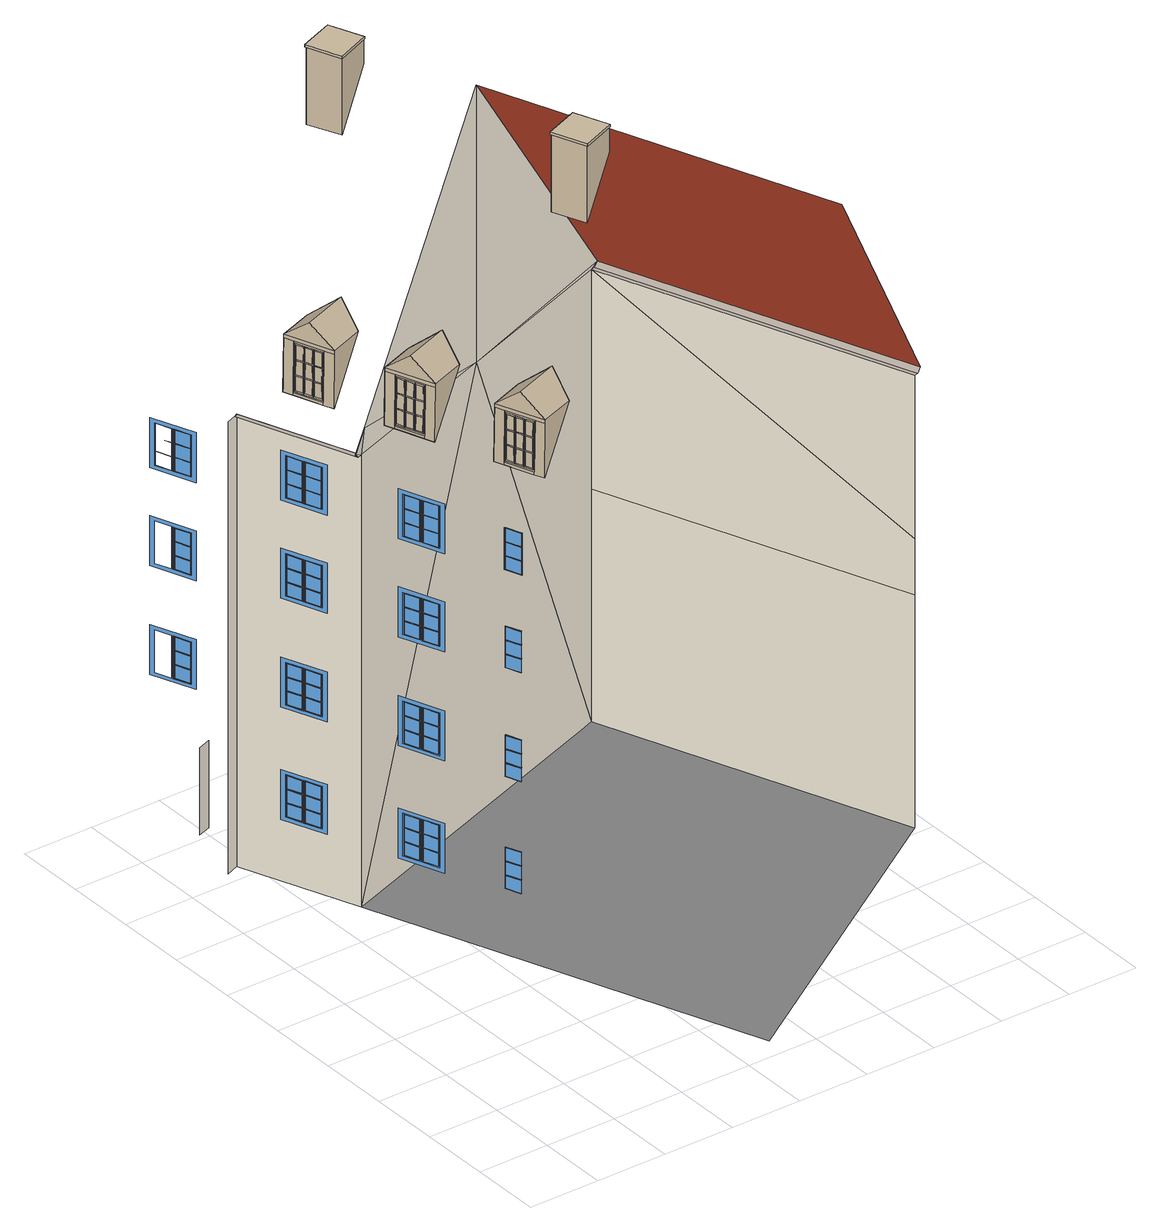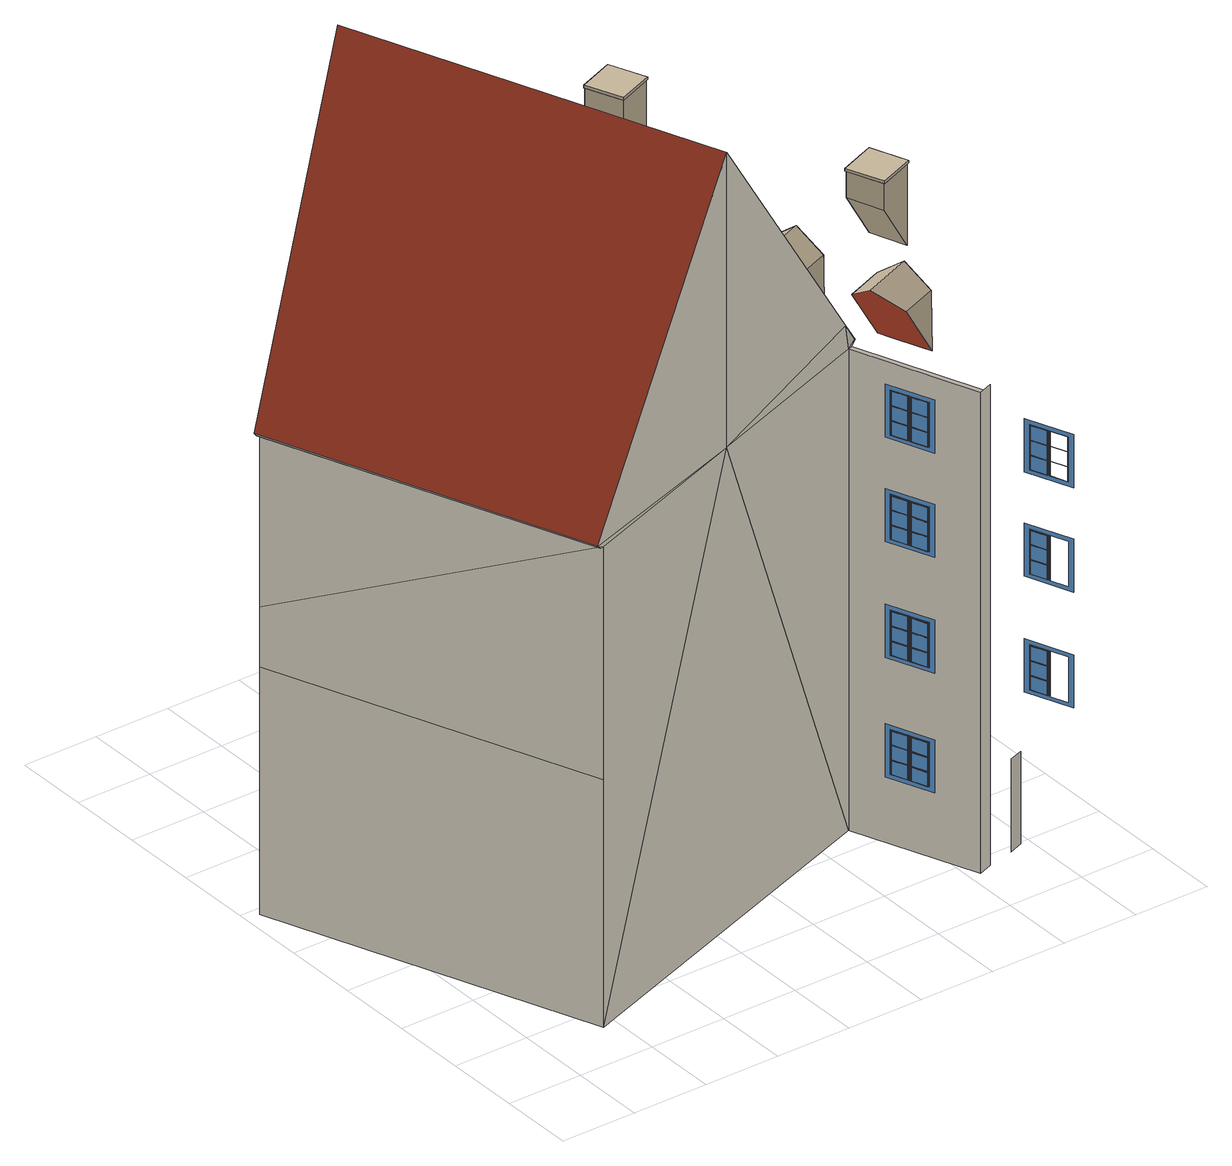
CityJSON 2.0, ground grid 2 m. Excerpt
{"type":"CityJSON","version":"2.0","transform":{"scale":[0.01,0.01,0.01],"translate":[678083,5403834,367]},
"CityObjects":{
"building1":{"type":"Building","attributes":{"dataAvailable":"NotSufficient","measuredHeight":20.84},"children":["building1-1","building1-2"],"geometry":[{"type":"MultiSurface","lod":"3","boundaries":[[[0,1,2,3],[4,5,6,7],[8,9,10,11],[12,13,14,15]],[[16,17,18,19],[2,1,0,3],[20,21,22,23]],[[24,25,26,27],[28,29,30,31],[32,33,34,35]],[[36,37,38,39],[40,41,42,43],[44,45,46,47]],[[12,48,49,13]],[[5,50,51,6]],[[8,52,53,9]],[[54,55,56,57]],[[58,59,60,61]],[[62,63,64,65]],[[66,67,68,69]],[[70,71,72,73]],[[74,75,76,77]],[[78,79,80,81]],[[82,83,84,85]],[[86,87,88,89]],[[90,91,92,93]],[[94,95,96,97]],[[98,99,100,101]],[[102,103,104,105]],[[106,107,108,109]],[[110,111,112,113]],[[114,51,50,115]],[[116,53,52,117]],[[118,49,48,119]],[[120,60,59,121]],[[122,64,63,123]],[[124,56,55,125]],[[126,72,71,127]],[[128,76,75,129]],[[130,68,67,131]],[[22,21,20,23],[85,132,133,82],[134,135,86,89],[136,137,78,81]],[[34,33,32,35],[97,138,139,94],[140,141,98,101],[142,143,90,93]],[[46,45,44,47],[109,144,145,106],[146,147,110,113],[148,149,102,105]],[[150,80,79,151]],[[152,88,87,153]],[[154,84,83,155]],[[156,92,91,157]],[[158,100,99,159]],[[160,96,95,161]],[[162,104,103,163]],[[164,112,111,165]],[[166,108,107,167]],[[85,84,168,132]],[[137,169,79,78]],[[89,88,170,134]],[[135,171,87,86]],[[81,80,172,136]],[[133,173,83,82]],[[97,96,174,138]],[[143,175,91,90]],[[101,100,176,140]],[[141,177,99,98]],[[93,92,178,142]],[[139,179,95,94]],[[109,108,180,144]],[[149,181,103,102]],[[113,112,182,146]],[[147,183,111,110]],[[105,104,184,148]],[[145,185,107,106]],[[171,170,88,87]],[[169,172,80,79]],[[168,84,83,173]],[[177,176,100,99]],[[175,178,92,91]],[[174,96,95,179]],[[183,182,112,111]],[[181,184,104,103]],[[180,108,107,185]],[[186,170,88,152]],[[151,79,169,187]],[[188,172,80,150]],[[153,87,171,189]],[[155,83,173,190]],[[191,168,84,154]],[[192,176,100,158]],[[157,91,175,193]],[[194,178,92,156]],[[159,99,177,195]],[[161,95,179,196]],[[197,174,96,160]],[[198,182,112,164]],[[163,103,181,199]],[[200,184,104,162]],[[165,111,183,201]],[[167,107,185,202]],[[203,180,108,166]],[[132,168,173,133]],[[136,172,169,137]],[[134,170,171,135]],[[138,174,179,139]],[[142,178,175,143]],[[140,176,177,141]],[[144,180,185,145]],[[148,184,181,149]],[[146,182,183,147]],[[187,169,172,188]],[[189,171,170,186]],[[190,173,168,191]],[[193,175,178,194]],[[195,177,176,192]],[[196,179,174,197]],[[199,181,184,200]],[[201,183,182,198]],[[202,185,180,203]],[[204,205,206,207]],[[208,209,210,211,212]],[[209,213,214,210]],[[214,215,216]],[[217,218,219,220]],[[221,222,223,224]],[[225,226,227,228]],[[229,230,231,232]],[[233,234,235,236]],[[237,238,239,240]],[[241,242,243,244]],[[245,246,247,248]],[[249,250,251,252]],[[253,254,255,256]],[[257,258,259,260]],[[261,262,263,264]],[[265,266,267,268],[224,269,270,221],[271,272,217,220],[273,274,225,228]],[[275,276,277,278],[236,279,280,233],[281,282,229,232],[283,284,237,240]],[[285,286,287,288],[248,289,290,245],[291,292,241,244],[293,294,249,252]],[[295,296,297,298],[260,299,300,257],[301,302,253,256],[303,304,261,264]],[[305,223,222,306]],[[307,219,218,308]],[[309,227,226,310]],[[311,235,234,312]],[[313,231,230,314]],[[315,239,238,316]],[[317,247,246,318]],[[319,243,242,320]],[[321,251,250,322]],[[323,259,258,324]],[[325,255,254,326]],[[327,263,262,328]],[[224,223,329,269]],[[220,219,330,271]],[[228,227,331,273]],[[236,235,332,279]],[[232,231,333,281]],[[240,239,334,283]],[[248,247,335,289]],[[244,243,336,291]],[[252,251,337,293]],[[260,259,338,299]],[[256,255,339,301]],[[264,263,340,303]],[[270,341,222,221]],[[274,342,226,225]],[[272,343,218,217]],[[280,344,234,233]],[[284,345,238,237]],[[282,346,230,229]],[[290,347,246,245]],[[294,348,250,249]],[[292,349,242,241]],[[300,350,258,257]],[[304,351,262,261]],[[302,352,254,253]],[[342,331,227,226]],[[329,223,222,341]],[[343,330,219,218]],[[345,334,239,238]],[[332,235,234,344]],[[346,333,231,230]],[[348,337,251,250]],[[335,247,246,347]],[[349,336,243,242]],[[351,340,263,262]],[[338,259,258,350]],[[352,339,255,254]],[[213,209,208,353],[354,355,356,357],[358,359,360,361],[362,363,364,365],[366,367,368,369]],[[213,215,214]],[[216,215,370]],[[366,369,368,367],[267,266,265,268],[371,372,373,374]],[[361,360,359,358],[277,276,275,278],[375,376,377,378]],[[364,363,362,365],[287,286,285,288],[379,380,381,382]],[[357,356,355,354],[297,296,295,298],[383,384,385,386]],[[387,329,223,305]],[[308,218,343,388]],[[306,222,341,389]],[[390,330,219,307]],[[310,226,342,391]],[[392,331,227,309]],[[393,332,235,311]],[[314,230,346,394]],[[312,234,344,395]],[[396,333,231,313]],[[316,238,345,397]],[[398,334,239,315]],[[399,335,247,317]],[[320,242,349,400]],[[318,246,347,401]],[[402,336,243,319]],[[322,250,348,403]],[[404,337,251,321]],[[405,338,259,323]],[[326,254,352,406]],[[324,258,350,407]],[[408,339,255,325]],[[328,262,351,409]],[[410,340,263,327]],[[273,331,342,274]],[[269,329,341,270]],[[271,330,343,272]],[[283,334,345,284]],[[279,332,344,280]],[[281,333,346,282]],[[293,337,348,294]],[[289,335,347,290]],[[291,336,349,292]],[[303,340,351,304]],[[299,338,350,300]],[[301,339,352,302]],[[411,412,413,414]],[[415,416,417,418]],[[419,420,421,422]],[[423,424,425,426]],[[427,428,429,430]],[[431,432,433,434]],[[435,436,437,438]],[[439,440,441,442]],[[443,444,445,446]],[[447,448,449,450]],[[451,452,453,454]],[[455,456,457,458]],[[389,341,329,387]],[[388,343,330,390]],[[391,342,331,392]],[[395,344,332,393]],[[394,346,333,396]],[[397,345,334,398]],[[401,347,335,399]],[[400,349,336,402]],[[403,348,337,404]],[[407,350,338,405]],[[406,352,339,408]],[[409,351,340,410]],[[373,372,371,374],[418,459,460,415],[461,462,419,422],[463,464,411,414]],[[377,376,375,378],[430,465,466,427],[467,468,431,434],[469,470,423,426]],[[381,380,379,382],[442,471,472,439],[473,474,443,446],[475,476,435,438]],[[385,384,383,386],[454,477,478,451],[479,480,455,458],[481,482,447,450]],[[483,413,412,484]],[[485,421,420,486]],[[487,417,416,488]],[[489,425,424,490]],[[491,433,432,492]],[[493,429,428,494]],[[495,437,436,496]],[[497,445,444,498]],[[499,441,440,500]],[[501,449,448,502]],[[503,457,456,504]],[[505,453,452,506]],[[418,417,507,459]],[[422,421,508,461]],[[414,413,509,463]],[[430,429,510,465]],[[434,433,511,467]],[[426,425,512,469]],[[442,441,513,471]],[[446,445,514,473]],[[438,437,515,475]],[[454,453,516,477]],[[458,457,517,479]],[[450,449,518,481]],[[464,519,412,411]],[[462,520,420,419]],[[460,521,416,415]],[[470,522,424,423]],[[468,523,432,431]],[[466,524,428,427]],[[476,525,436,435]],[[474,526,444,443]],[[472,527,440,439]],[[482,528,448,447]],[[480,529,456,455]],[[478,530,452,451]],[[520,508,421,420]],[[519,509,413,412]],[[507,417,416,521]],[[523,511,433,432]],[[522,512,425,424]],[[510,429,428,524]],[[526,514,445,444]],[[525,515,437,436]],[[513,441,440,527]],[[529,517,457,456]],[[528,518,449,448]],[[516,453,452,530]],[[531,508,421,485]],[[532,509,413,483]],[[533,507,417,487]],[[534,511,433,491]],[[535,512,425,489]],[[536,510,429,493]],[[537,514,445,497]],[[538,515,437,495]],[[539,513,441,499]],[[540,517,457,503]],[[541,518,449,501]],[[542,516,453,505]],[[484,412,519,543]],[[486,420,520,544]],[[488,416,521,545]],[[490,424,522,546]],[[492,432,523,547]],[[494,428,524,548]],[[496,436,525,549]],[[498,444,526,550]],[[500,440,527,551]],[[502,448,528,552]],[[504,456,529,553]],[[506,452,530,554]],[[459,507,521,460]],[[463,509,519,464]],[[461,508,520,462]],[[465,510,524,466]],[[469,512,522,470]],[[467,511,523,468]],[[471,513,527,472]],[[475,515,525,476]],[[473,514,526,474]],[[477,516,530,478]],[[481,518,528,482]],[[479,517,529,480]],[[543,519,509,532]],[[544,520,508,531]],[[545,521,507,533]],[[546,522,512,535]],[[547,523,511,534]],[[548,524,510,536]],[[549,525,515,538]],[[550,526,514,537]],[[551,527,513,539]],[[552,528,518,541]],[[553,529,517,540]],[[554,530,516,542]],[[216,370,213,214]],[[215,213,370]],[[555,556,557,558,559]],[[213,560,353]],[[560,370,213]],[[560,370,561]],[[560,562,563,564,353]],[[565,560,561]],[[565,566,560]],[[560,566,567,568,562]],[[565,569,566]]],"semantics":{"surfaces":[{"type":"Window","frameMaterialClass":"Plastic","frameMaterialUncertainty":"0.3","paneMaterialClass":"Glass","_cityeditor_layer":"Unclassified.LoD3"},{"type":"WallSurface","klumMaterialClass":"Plaster","klumMaterialIndex":"I101","materialUncertainty":"0.3"},{"type":"OuterCeilingSurface"},{"type":"WallSurface"},{"type":"RoofSurface"}],"values":[0,0,0,0,0,0,0,0,0,0,0,0,0,0,0,0,0,0,0,0,0,0,0,0,0,0,0,0,0,0,0,0,0,0,0,0,0,0,0,0,0,0,0,0,0,0,0,0,0,0,0,0,0,0,0,0,0,0,0,0,0,0,0,0,0,0,0,0,0,0,0,0,0,0,0,0,0,0,0,0,0,0,0,0,0,0,0,0,0,0,0,0,0,0,0,0,0,0,0,0,0,0,0,0,0,0,null,1,2,2,0,0,0,0,0,0,0,0,0,0,0,0,0,0,0,0,0,0,0,0,0,0,0,0,0,0,0,0,0,0,0,0,0,0,0,0,0,0,0,0,0,0,0,0,0,0,0,0,0,0,0,0,0,0,0,0,0,0,0,0,0,0,0,0,1,3,4,0,0,0,0,0,0,0,0,0,0,0,0,0,0,0,0,0,0,0,0,0,0,0,0,0,0,0,0,0,0,0,0,0,0,0,0,0,0,0,0,0,0,0,0,0,0,0,0,0,0,0,0,0,0,0,0,0,0,0,0,0,0,0,0,0,0,0,0,0,0,0,0,0,0,0,0,0,0,0,0,0,0,0,0,0,0,0,0,0,0,0,0,0,0,0,0,0,0,0,0,0,0,0,0,0,0,0,0,0,0,0,0,0,0,0,0,0,0,0,0,0,0,0,0,0,0,0,0,0,0,0,0,0,0,0,0,0,0,0,0,0,0,0,0,0,0,0,0,0,0,0,0,0,0,0,0,0,0,0,0,0,0,0,0,null,3,4,3,3,3,3,3,3,3,3]}}]},
"building1-1":{"type":"BuildingInstallation","attributes":{"relationToConstruction":"outside"},"parents":["building1"],"geometry":[{"type":"MultiSurface","lod":"3","boundaries":[[[570,571,572,573]],[[574,575,576,577]],[[578,579,580,581]],[[582,583,584,585]],[[586,587,588,589],[590,591,579,578,592,593,594,595]],[[596,597,598,599]],[[600,601,602]],[[579,591,603,580]],[[582,583,604,605]],[[606,601,600,607,586,589]],[[587,586,608,609]],[[610,596,599,611]],[[584,585,612,613]],[[571,614,615,572]],[[616,580,603,617]],[[570,571,614,618]],[[619,620,621,622]],[[616,575,574,623,581,580]],[[614,618,624,615]],[[617,603,625,626,577,576]],[[627,610,611,628]],[[586,589,629,608]],[[578,590,625,581]],[[591,590,625,603]],[[583,584,613,604]],[[618,570,573,624]],[[585,582,605,612]],[[606,557,558,601]],[[630,631,632,633]],[[620,634,635,621]],[[623,574,577,626],[636,637,638,639],[640,633,632,641],[622,621,635,642]],[[597,627,628,598]],[[595,594,577,626]],[[643,644,645,646]],[[643,644,636,639]],[[593,592,623,574]],[[594,593,574,577]],[[647,648,649,650]],[[651,630,633,640]],[[595,592,623,626]],[[578,579,591,590],[614,571,570,618],[584,583,582,585],[597,596,610,627]],[[646,643,639,638]],[[652,651,630,631]],[[644,645,637,636]],[[619,620,634,653]],[[652,651,640,641]],[[645,646,638,637]],[[653,619,622,642]],[[580,581,625,603],[572,615,624,573],[604,613,612,605],[599,598,628,611]],[[593,592,595,594],[645,644,643,646],[630,651,652,631],[620,619,653,634]],[[588,587,609,654]],[[596,597,627,610]],[[600,555,556,607]],[[589,588,655,557,606]],[[590,595,626,625]],[[588,587,656,655]],[[607,556,656,587,586]],[[657,658,659,660]],[[592,578,590,595],[658,657,661,662],[663,664,665,666],[647,667,668,648]],[[666,665,669,670]],[[663,666,670,671]],[[668,667,672,673]],[[667,647,650,672]],[[581,623,626,625],[660,659,674,675],[676,671,670,669],[672,650,649,673]],[[665,664,663,666]],[[658,662,674,659]],[[661,657,660,675]],[[667,647,648,668]],[[665,664,676,669]],[[592,578,581,623]],[[648,668,673,649]],[[661,657,658,662]],[[634,653,642,635]],[[664,663,671,676]],[[662,661,675,674]],[[631,652,641,632]],[[602,559,558,601]],[[600,555,559,602]],[[555,556,656,655,557,558,559]]]}]},
"building1-2":{"type":"BuildingInstallation","attributes":{"materialUncertainty":"1","relationToConstruction":"outside"},"parents":["building1"],"geometry":[{"type":"MultiSurface","lod":"3","boundaries":[[[677,678,679,680]],[[681,682,683,684]],[[685,686,687,688]],[[677,680,689,690]],[[690,689,691,692],[681,684,685,688]],[[680,679,691,689]],[[678,677,690,692]],[[679,678,692,691]],[[684,683,686,685]],[[687,682,681,688]],[[682,687,686,683]]]}]},
"building2":{"type":"Building","attributes":{"dataAvailable":"Sufficient","measuredHeight":20.71},"children":["building2-1","building2-2","building2-3"],"geometry":[{"type":"MultiSurface","lod":"3","boundaries":[[[214,215,216]],[[213,215,214]],[[216,215,370]],[[216,370,213,214]],[[215,213,370]],[[693,694,695,696]],[[697,698,699,700]],[[701,702,703,704]],[[705,706,707,708]],[[709,710,711,712]],[[713,714,715,716]],[[717,718,719,720]],[[721,722,723,724]],[[725,726,727,728]],[[729,730,731,732]],[[733,734,735,736]],[[737,738,739,740]],[[741,742,743,744],[704,745,746,701],[747,748,697,700],[749,750,693,696]],[[751,752,753,754],[716,755,756,713],[757,758,709,712],[759,760,705,708]],[[761,762,763,764],[728,765,766,725],[767,768,721,724],[769,770,717,720]],[[771,772,773,774],[740,775,776,737],[777,778,733,736],[779,780,729,732]],[[781,703,702,782]],[[783,699,698,784]],[[785,695,694,786]],[[787,715,714,788]],[[789,711,710,790]],[[791,707,706,792]],[[793,727,726,794]],[[795,723,722,796]],[[797,719,718,798]],[[799,739,738,800]],[[801,735,734,802]],[[803,731,730,804]],[[748,805,698,697]],[[700,699,806,747]],[[746,807,702,701]],[[696,695,808,749]],[[704,703,809,745]],[[750,810,694,693]],[[758,811,710,709]],[[712,711,812,757]],[[756,813,714,713]],[[708,707,814,759]],[[716,715,815,755]],[[760,816,706,705]],[[768,817,722,721]],[[724,723,818,767]],[[766,819,726,725]],[[720,719,820,769]],[[728,727,821,765]],[[770,822,718,717]],[[778,823,734,733]],[[736,735,824,777]],[[776,825,738,737]],[[732,731,826,779]],[[740,739,827,775]],[[780,828,730,729]],[[805,806,699,698]],[[809,703,702,807]],[[810,808,695,694]],[[811,812,711,710]],[[815,715,714,813]],[[816,814,707,706]],[[817,818,723,722]],[[821,727,726,819]],[[822,820,719,718]],[[823,824,735,734]],[[827,739,738,825]],[[828,826,731,730]],[[784,698,805,829]],[[782,702,807,830]],[[786,694,810,831]],[[790,710,811,832]],[[788,714,813,833]],[[792,706,816,834]],[[796,722,817,835]],[[794,726,819,836]],[[798,718,822,837]],[[802,734,823,838]],[[800,738,825,839]],[[804,730,828,840]],[[841,809,703,781]],[[842,806,699,783]],[[843,808,695,785]],[[844,815,715,787]],[[845,812,711,789]],[[846,814,707,791]],[[847,821,727,793]],[[848,818,723,795]],[[849,820,719,797]],[[850,827,739,799]],[[851,824,735,801]],[[852,826,731,803]],[[853,854,855,856],[743,742,741,744],[857,858,859,860]],[[861,862,863,864],[753,752,751,754],[865,866,867,868]],[[869,870,871,872],[763,762,761,764],[873,874,875,876]],[[877,878,879,880],[773,772,771,774],[881,882,883,884]],[[747,806,805,748]],[[745,809,807,746]],[[749,808,810,750]],[[757,812,811,758]],[[755,815,813,756]],[[759,814,816,760]],[[767,818,817,768]],[[765,821,819,766]],[[769,820,822,770]],[[777,824,823,778]],[[775,827,825,776]],[[779,826,828,780]],[[885,886,887,888]],[[889,890,891,892]],[[893,894,895,896]],[[897,898,899,900]],[[901,902,903,904]],[[905,906,907,908]],[[909,910,911,912]],[[913,914,915,916]],[[917,918,919,920]],[[921,922,923,924]],[[925,926,927,928]],[[929,930,931,932]],[[830,807,809,841]],[[829,805,806,842]],[[831,810,808,843]],[[833,813,815,844]],[[832,811,812,845]],[[834,816,814,846]],[[836,819,821,847]],[[835,817,818,848]],[[837,822,820,849]],[[839,825,827,850]],[[838,823,824,851]],[[840,828,826,852]],[[859,858,857,860],[896,933,934,893],[935,936,885,888],[937,938,889,892]],[[867,866,865,868],[908,939,940,905],[941,942,897,900],[943,944,901,904]],[[875,874,873,876],[920,945,946,917],[947,948,909,912],[949,950,913,916]],[[883,882,881,884],[932,951,952,929],[953,954,921,924],[955,956,925,928]],[[957,891,890,958]],[[959,887,886,960]],[[961,895,894,962]],[[963,903,902,964]],[[965,899,898,966]],[[967,907,906,968]],[[969,915,914,970]],[[971,911,910,972]],[[973,919,918,974]],[[975,927,926,976]],[[977,923,922,978]],[[979,931,930,980]],[[896,895,981,933]],[[892,891,982,937]],[[936,983,886,885]],[[934,984,894,893]],[[888,887,985,935]],[[938,986,890,889]],[[908,907,987,939]],[[904,903,988,943]],[[942,989,898,897]],[[940,990,906,905]],[[900,899,991,941]],[[944,992,902,901]],[[920,919,993,945]],[[916,915,994,949]],[[948,995,910,909]],[[946,996,918,917]],[[912,911,997,947]],[[950,998,914,913]],[[932,931,999,951]],[[928,927,1000,955]],[[954,1001,922,921]],[[952,1002,930,929]],[[924,923,1003,953]],[[956,1004,926,925]],[[981,895,894,984]],[[986,982,891,890]],[[983,985,887,886]],[[987,907,906,990]],[[992,988,903,902]],[[989,991,899,898]],[[993,919,918,996]],[[998,994,915,914]],[[995,997,911,910]],[[999,931,930,1002]],[[1004,1000,927,926]],[[1001,1003,923,922]],[[1005,985,887,959]],[[958,890,986,1006]],[[1007,982,891,957]],[[960,886,983,1008]],[[962,894,984,1009]],[[1010,981,895,961]],[[1011,991,899,965]],[[964,902,992,1012]],[[1013,988,903,963]],[[966,898,989,1014]],[[968,906,990,1015]],[[1016,987,907,967]],[[1017,997,911,971]],[[970,914,998,1018]],[[1019,994,915,969]],[[972,910,995,1020]],[[974,918,996,1021]],[[1022,993,919,973]],[[1023,1003,923,977]],[[976,926,1004,1024]],[[1025,1000,927,975]],[[978,922,1001,1026]],[[980,930,1002,1027]],[[1028,999,931,979]],[[935,985,983,936]],[[933,981,984,934]],[[937,982,986,938]],[[941,991,989,942]],[[939,987,990,940]],[[943,988,992,944]],[[947,997,995,948]],[[945,993,996,946]],[[949,994,998,950]],[[953,1003,1001,954]],[[951,999,1002,952]],[[955,1000,1004,956]],[[1006,986,982,1007]],[[1008,983,985,1005]],[[1009,984,981,1010]],[[1012,992,988,1013]],[[1014,989,991,1011]],[[1015,990,987,1016]],[[1018,998,994,1019]],[[1020,995,997,1017]],[[1021,996,993,1022]],[[1024,1004,1000,1025]],[[1026,1001,1003,1023]],[[1027,1002,999,1028]],[[1029,1030,1031,1032]],[[1033,1034,1035,1036]],[[1037,1038,1039,1040]],[[1041,1042,1043,1044]],[[1045,1046,1047,1048]],[[1049,1050,1051,1052]],[[1053,1054,1055,1056]],[[1057,1058,1059,1060]],[[1061,1062,1063,1064]],[[1065,1066,1067,1068]],[[1069,1070,1071,1072]],[[1073,1074,1075,1076]],[[1077,1078,1079,1080],[1076,1081,1082,1073],[1083,1084,1069,1072],[1085,1086,1065,1068]],[[1087,1039,1038,1088]],[[1089,1035,1034,1090]],[[1091,1031,1030,1092]],[[1093,1051,1050,1094]],[[1095,1047,1046,1096]],[[1097,1043,1042,1098]],[[1099,1063,1062,1100]],[[1101,1059,1058,1102]],[[1103,1055,1054,1104]],[[1105,1075,1074,1106]],[[1107,1071,1070,1108]],[[1109,1067,1066,1110]],[[1111,1112,1034,1033]],[[1036,1035,1113,1114]],[[1115,1116,1038,1037]],[[1032,1031,1117,1118]],[[1040,1039,1119,1120]],[[1121,1122,1030,1029]],[[1123,1124,1046,1045]],[[1048,1047,1125,1126]],[[1127,1128,1050,1049]],[[1044,1043,1129,1130]],[[1052,1051,1131,1132]],[[1133,1134,1042,1041]],[[1135,1136,1058,1057]],[[1060,1059,1137,1138]],[[1139,1140,1062,1061]],[[1056,1055,1141,1142]],[[1064,1063,1143,1144]],[[1145,1146,1054,1053]],[[1084,1147,1070,1069]],[[1072,1071,1148,1083]],[[1082,1149,1074,1073]],[[1068,1067,1150,1085]],[[1076,1075,1151,1081]],[[1086,1152,1066,1065]],[[1112,1113,1035,1034]],[[1119,1039,1038,1116]],[[1122,1117,1031,1030]],[[1124,1125,1047,1046]],[[1131,1051,1050,1128]],[[1134,1129,1043,1042]],[[1136,1137,1059,1058]],[[1143,1063,1062,1140]],[[1146,1141,1055,1054]],[[1147,1148,1071,1070]],[[1151,1075,1074,1149]],[[1152,1150,1067,1066]],[[1153,1119,1039,1087]],[[1090,1034,1112,1154]],[[1088,1038,1116,1155]],[[1156,1113,1035,1089]],[[1092,1030,1122,1157]],[[1158,1117,1031,1091]],[[1159,1131,1051,1093]],[[1096,1046,1124,1160]],[[1094,1050,1128,1161]],[[1162,1125,1047,1095]],[[1098,1042,1134,1163]],[[1164,1129,1043,1097]],[[1165,1143,1063,1099]],[[1102,1058,1136,1166]],[[1100,1062,1140,1167]],[[1168,1137,1059,1101]],[[1104,1054,1146,1169]],[[1170,1141,1055,1103]],[[1171,1151,1075,1105]],[[1108,1070,1147,1172]],[[1106,1074,1149,1173]],[[1174,1148,1071,1107]],[[1110,1066,1152,1175]],[[1176,1150,1067,1109]],[[1177,1178,1179,1180,1181]],[[1182,1183,1184,1185,1186]],[[213,560,353]],[[370,560,213]],[[560,370,561]],[[560,562,563,564,353]],[[562,1187,1188,353,564,563]],[[565,560,561]],[[561,1189,1190,565]],[[565,566,560]],[[560,566,568,562]],[[565,569,566]],[[568,1191,1187,562]],[[566,1192,1191,568]],[[569,1193,1194,566]],[[566,1194,1192]],[[565,1190,1193,569]]],"semantics":{"surfaces":[{"type":"OuterCeilingSurface"},{"type":"WallSurface"},{"type":"RoofSurface"},{"type":"Window","frameMaterialClass":"Plastic","frameMaterialUncertainty":"0.3","paneMaterialClass":"Glass","_cityeditor_layer":"Unclassified.LoD3"},{"type":"GroundSurface"},{"type":"RoofSurface","klumMaterialClass":"Ceramic","klumMaterialIndex":"D201","materialUncertainty":"0.3"}],"values":[0,1,2,1,1,3,3,3,3,3,3,3,3,3,3,3,3,3,3,3,3,3,3,3,3,3,3,3,3,3,3,3,3,3,3,3,3,3,3,3,3,3,3,3,3,3,3,3,3,3,3,3,3,3,3,3,3,3,3,3,3,3,3,3,3,3,3,3,3,3,3,3,3,3,3,3,3,3,3,3,3,3,3,3,3,3,3,3,3,3,3,3,3,3,3,3,3,3,3,3,3,3,3,3,3,3,3,3,3,3,3,3,3,3,3,3,3,3,3,3,3,3,3,3,3,3,3,3,3,3,3,3,3,3,3,3,3,3,3,3,3,3,3,3,3,3,3,3,3,3,3,3,3,3,3,3,3,3,3,3,3,3,3,3,3,3,3,3,3,3,3,3,3,3,3,3,3,3,3,3,3,3,3,3,3,3,3,3,3,3,3,3,3,3,3,3,3,3,3,3,3,3,3,3,3,3,3,3,3,3,3,3,3,3,3,3,3,3,3,3,3,3,3,3,3,3,3,3,3,3,3,3,3,3,3,3,3,3,3,3,3,3,3,3,3,3,3,3,3,3,3,3,3,3,3,3,3,3,3,3,3,3,3,3,3,3,3,3,3,3,3,3,3,3,3,3,3,3,3,3,3,3,3,3,3,3,3,3,3,3,3,3,3,3,3,3,3,3,3,3,3,3,3,3,3,3,3,3,3,3,3,3,3,3,3,3,3,3,2,2,1,1,1,1,4,1,5,1,1,1,1,1,0,1,0]}}]},
"building2-1":{"type":"BuildingInstallation","attributes":{"_cityeditor_layer":"Unclassified.LoD3","relationToConstruction":"outside"},"parents":["building2"],"geometry":[{"type":"MultiSurface","lod":"3","boundaries":[[[1195,1196,1197,1198]],[[1199,1200,1201,1202]],[[1203,1204,1205,1206]],[[1207,1208,1209,1210]],[[1211,1212,1213,1214],[1215,1216,1204,1203,1217,1218,1219,1220]],[[1221,1222,1223,1224]],[[1225,1226,1227]],[[1204,1216,1228,1205]],[[1207,1208,1229,1230]],[[1231,1226,1225,1232,1211,1214]],[[1212,1211,1233,1234]],[[1235,1221,1224,1236]],[[1209,1210,1237,1238]],[[1196,1239,1240,1197]],[[1241,1205,1228,1242]],[[1195,1196,1239,1243]],[[1244,1245,1246,1247]],[[1241,1200,1199,1248,1206,1205]],[[1239,1243,1249,1240]],[[1242,1228,1250,1251,1202,1201]],[[1252,1235,1236,1253]],[[1211,1214,1254,1233]],[[1203,1215,1250,1206]],[[1216,1215,1250,1228]],[[1208,1209,1238,1229]],[[1243,1195,1198,1249]],[[1210,1207,1230,1237]],[[1231,1177,1178,1226]],[[1255,1256,1257,1258]],[[1245,1259,1260,1246]],[[1248,1199,1202,1251],[1261,1262,1263,1264],[1265,1258,1257,1266],[1247,1246,1260,1267]],[[1222,1252,1253,1223]],[[1220,1219,1202,1251]],[[1268,1269,1270,1271]],[[1268,1269,1261,1264]],[[1218,1217,1248,1199]],[[1219,1218,1199,1202]],[[1272,1273,1274,1275]],[[1276,1255,1258,1265]],[[1220,1217,1248,1251]],[[1203,1204,1216,1215],[1239,1196,1195,1243],[1209,1208,1207,1210],[1222,1221,1235,1252]],[[1271,1268,1264,1263]],[[1277,1276,1255,1256]],[[1269,1270,1262,1261]],[[1244,1245,1259,1278]],[[1277,1276,1265,1266]],[[1270,1271,1263,1262]],[[1278,1244,1247,1267]],[[1205,1206,1250,1228],[1197,1240,1249,1198],[1229,1238,1237,1230],[1224,1223,1253,1236]],[[1218,1217,1220,1219],[1270,1269,1268,1271],[1255,1276,1277,1256],[1245,1244,1278,1259]],[[1213,1212,1234,1279]],[[1221,1222,1252,1235]],[[1225,1180,1181,1232]],[[1214,1213,1280,1177,1231]],[[1215,1220,1251,1250]],[[1213,1212,1281,1280]],[[1232,1181,1281,1212,1211]],[[1282,1283,1284,1285]],[[1217,1203,1215,1220],[1283,1282,1286,1287],[1288,1289,1290,1291],[1272,1292,1293,1273]],[[1291,1290,1294,1295]],[[1288,1291,1295,1296]],[[1293,1292,1297,1298]],[[1292,1272,1275,1297]],[[1206,1248,1251,1250],[1285,1284,1299,1300],[1301,1296,1295,1294],[1297,1275,1274,1298]],[[1290,1289,1288,1291]],[[1283,1287,1299,1284]],[[1286,1282,1285,1300]],[[1292,1272,1273,1293]],[[1290,1289,1301,1294]],[[1217,1203,1206,1248]],[[1273,1293,1298,1274]],[[1286,1282,1283,1287]],[[1259,1278,1267,1260]],[[1289,1288,1296,1301]],[[1287,1286,1300,1299]],[[1256,1277,1266,1257]],[[1227,1179,1178,1226]],[[1225,1180,1179,1227]],[[1180,1181,1281,1280,1177,1178,1179]]]}]},
"building2-2":{"type":"BuildingInstallation","attributes":{"_cityeditor_layer":"Unclassified.LoD3","relationToConstruction":"outside"},"parents":["building2"],"geometry":[{"type":"MultiSurface","lod":"3","boundaries":[[[1302,1303,1304,1305]],[[1306,1307,1308,1309]],[[1310,1311,1312,1313]],[[1314,1315,1316,1317]],[[1318,1319,1320,1321],[1322,1323,1311,1310,1324,1325,1326,1327]],[[1328,1329,1330,1331]],[[1332,1333,1334]],[[1311,1323,1335,1312]],[[1314,1315,1336,1337]],[[1338,1333,1332,1339,1318,1321]],[[1319,1318,1340,1341]],[[1342,1328,1331,1343]],[[1316,1317,1344,1345]],[[1303,1346,1347,1304]],[[1348,1312,1335,1349]],[[1302,1303,1346,1350]],[[1351,1352,1353,1354]],[[1348,1307,1306,1355,1313,1312]],[[1346,1350,1356,1347]],[[1349,1335,1357,1358,1309,1308]],[[1359,1342,1343,1360]],[[1318,1321,1361,1340]],[[1310,1322,1357,1313]],[[1323,1322,1357,1335]],[[1315,1316,1345,1336]],[[1350,1302,1305,1356]],[[1317,1314,1337,1344]],[[1338,1184,1185,1333]],[[1362,1363,1364,1365]],[[1352,1366,1367,1353]],[[1355,1306,1309,1358],[1368,1369,1370,1371],[1372,1365,1364,1373],[1354,1353,1367,1374]],[[1329,1359,1360,1330]],[[1327,1326,1309,1358]],[[1375,1376,1377,1378]],[[1375,1376,1368,1371]],[[1325,1324,1355,1306]],[[1326,1325,1306,1309]],[[1379,1380,1381,1382]],[[1383,1362,1365,1372]],[[1327,1324,1355,1358]],[[1310,1311,1323,1322],[1346,1303,1302,1350],[1316,1315,1314,1317],[1329,1328,1342,1359]],[[1378,1375,1371,1370]],[[1384,1383,1362,1363]],[[1376,1377,1369,1368]],[[1351,1352,1366,1385]],[[1384,1383,1372,1373]],[[1377,1378,1370,1369]],[[1385,1351,1354,1374]],[[1312,1313,1357,1335],[1304,1347,1356,1305],[1336,1345,1344,1337],[1331,1330,1360,1343]],[[1325,1324,1327,1326],[1377,1376,1375,1378],[1362,1383,1384,1363],[1352,1351,1385,1366]],[[1320,1319,1341,1386]],[[1328,1329,1359,1342]],[[1332,1182,1183,1339]],[[1321,1320,1387,1184,1338]],[[1322,1327,1358,1357]],[[1320,1319,1388,1387]],[[1339,1183,1388,1319,1318]],[[1389,1390,1391,1392]],[[1324,1310,1322,1327],[1390,1389,1393,1394],[1395,1396,1397,1398],[1379,1399,1400,1380]],[[1398,1397,1401,1402]],[[1395,1398,1402,1403]],[[1400,1399,1404,1405]],[[1399,1379,1382,1404]],[[1313,1355,1358,1357],[1392,1391,1406,1407],[1408,1403,1402,1401],[1404,1382,1381,1405]],[[1397,1396,1395,1398]],[[1390,1394,1406,1391]],[[1393,1389,1392,1407]],[[1399,1379,1380,1400]],[[1397,1396,1408,1401]],[[1324,1310,1313,1355]],[[1380,1400,1405,1381]],[[1393,1389,1390,1394]],[[1366,1385,1374,1367]],[[1396,1395,1403,1408]],[[1394,1393,1407,1406]],[[1363,1384,1373,1364]],[[1334,1186,1185,1333]],[[1332,1182,1186,1334]],[[1182,1183,1388,1387,1184,1185,1186]]]}]},
"building2-3":{"type":"BuildingInstallation","attributes":{"materialUncertainty":"1","relationToConstruction":"outside"},"parents":["building2"],"geometry":[{"type":"MultiSurface","lod":"3","boundaries":[[[1409,1410,1411,1412]],[[1413,1414,1415,1416]],[[1417,1418,1419,1420]],[[1409,1412,1421,1422]],[[1422,1421,1423,1424],[1413,1416,1417,1420]],[[1412,1411,1423,1421]],[[1410,1409,1422,1424]],[[1411,1410,1424,1423]],[[1416,1415,1418,1417]],[[1419,1414,1413,1420]],[[1414,1419,1418,1415]]]}]}
},
"vertices":[
[77,1582,1210],[59,1628,1210],[59,1628,1092],[77,1582,1092],[60,1626,1131],[76,1584,1131],[76,1584,1093],[60,1626,1093],[76,1584,1170],[76,1584,1132],[60,1626,1132],[60,1626,1170],[76,1584,1209],[76,1584,1171],[60,1626,1171],[60,1626,1209],[101,1520,1221],[54,1641,1221],[54,1641,1081],[101,1520,1081],[78,1579,1092],[78,1579,1210],[96,1533,1210],[96,1533,1092],[101,1520,947],[54,1641,947],[54,1641,807],[101,1520,807],[59,1628,818],[59,1628,936],[77,1582,936],[77,1582,818],[78,1579,818],[78,1579,936],[96,1533,936],[96,1533,818],[101,1520,643],[54,1641,643],[54,1641,503],[101,1520,503],[59,1628,513],[59,1628,632],[77,1582,632],[77,1582,513],[78,1579,513],[78,1579,632],[96,1533,632],[96,1533,513],[77,1585,1209],[77,1585,1171],[77,1585,1131],[77,1585,1093],[77,1585,1170],[77,1585,1132],[76,1584,934],[77,1585,934],[77,1585,897],[76,1584,897],[76,1584,856],[77,1585,856],[77,1585,819],[76,1584,819],[76,1584,895],[77,1585,895],[77,1585,858],[76,1584,858],[76,1584,630],[77,1585,630],[77,1585,593],[76,1584,593],[76,1584,552],[77,1585,552],[77,1585,515],[76,1584,515],[76,1584,591],[77,1585,591],[77,1585,554],[76,1584,554],[79,1577,1171],[80,1578,1171],[80,1578,1209],[79,1577,1209],[79,1577,1093],[80,1578,1093],[80,1578,1131],[79,1577,1131],[79,1577,1132],[80,1578,1132],[80,1578,1170],[79,1577,1170],[79,1577,897],[80,1578,897],[80,1578,934],[79,1577,934],[79,1577,819],[80,1578,819],[80,1578,856],[79,1577,856],[79,1577,858],[80,1578,858],[80,1578,895],[79,1577,895],[79,1577,593],[80,1578,593],[80,1578,630],[79,1577,630],[79,1577,515],[80,1578,515],[80,1578,552],[79,1577,552],[79,1577,554],[80,1578,554],[80,1578,591],[79,1577,591],[79,1585,1093],[79,1585,1131],[79,1585,1132],[79,1585,1170],[79,1585,1171],[79,1585,1209],[79,1585,819],[79,1585,856],[79,1585,858],[79,1585,895],[79,1585,897],[79,1585,934],[79,1585,515],[79,1585,552],[79,1585,554],[79,1585,591],[79,1585,593],[79,1585,630],[95,1535,1131],[95,1535,1093],[95,1535,1170],[95,1535,1132],[95,1535,1209],[95,1535,1171],[95,1535,856],[95,1535,819],[95,1535,895],[95,1535,858],[95,1535,934],[95,1535,897],[95,1535,552],[95,1535,515],[95,1535,591],[95,1535,554],[95,1535,630],[95,1535,593],[81,1578,1209],[81,1578,1171],[81,1578,1170],[81,1578,1132],[81,1578,1131],[81,1578,1093],[81,1578,934],[81,1578,897],[81,1578,895],[81,1578,858],[81,1578,856],[81,1578,819],[81,1578,630],[81,1578,593],[81,1578,591],[81,1578,554],[81,1578,552],[81,1578,515],[96,1536,1131],[96,1536,1171],[96,1536,1170],[96,1536,1132],[96,1536,1209],[96,1536,1093],[96,1536,856],[96,1536,897],[96,1536,895],[96,1536,858],[96,1536,934],[96,1536,819],[96,1536,552],[96,1536,593],[96,1536,591],[96,1536,554],[96,1536,630],[96,1536,515],[98,1536,1170],[98,1536,1171],[98,1536,1209],[98,1536,1132],[98,1536,1093],[98,1536,1131],[98,1536,895],[98,1536,897],[98,1536,934],[98,1536,858],[98,1536,819],[98,1536,856],[98,1536,591],[98,1536,593],[98,1536,630],[98,1536,554],[98,1536,515],[98,1536,552],[104,1511,100],[104,1511,344],[141,1525,344],[141,1525,100],[170,1451,18],[170,1451,1281],[159,1446,1281],[133,1436,1281],[133,1436,18],[295,1127,1281],[283,1122,1281],[272,1118,1293],[271,1118,1293],[220,1322,241],[221,1323,241],[221,1323,278],[220,1322,278],[220,1322,202],[221,1323,202],[221,1323,239],[220,1322,239],[220,1322,280],[221,1323,280],[221,1323,317],[220,1322,317],[220,1322,554],[221,1323,554],[221,1323,591],[220,1322,591],[220,1322,515],[221,1323,515],[221,1323,552],[220,1322,552],[220,1322,593],[221,1323,593],[221,1323,630],[220,1322,630],[220,1322,858],[221,1323,858],[221,1323,895],[220,1322,895],[220,1322,819],[221,1323,819],[221,1323,856],[220,1322,856],[220,1322,897],[221,1323,897],[221,1323,934],[220,1322,934],[220,1322,1132],[221,1323,1132],[221,1323,1170],[220,1322,1170],[220,1322,1093],[221,1323,1093],[221,1323,1131],[220,1322,1131],[220,1322,1171],[221,1323,1171],[221,1323,1209],[220,1322,1209],[237,1278,319],[219,1324,319],[219,1324,200],[237,1278,200],[236,1280,239],[236,1280,202],[236,1280,278],[236,1280,241],[236,1280,317],[236,1280,280],[237,1278,632],[219,1324,632],[219,1324,513],[237,1278,513],[236,1280,552],[236,1280,515],[236,1280,591],[236,1280,554],[236,1280,630],[236,1280,593],[237,1278,936],[219,1324,936],[219,1324,818],[237,1278,818],[236,1280,856],[236,1280,819],[236,1280,895],[236,1280,858],[236,1280,934],[236,1280,897],[237,1278,1210],[219,1324,1210],[219,1324,1092],[237,1278,1092],[236,1280,1131],[236,1280,1093],[236,1280,1170],[236,1280,1132],[236,1280,1209],[236,1280,1171],[223,1323,239],[223,1323,202],[223,1323,278],[223,1323,241],[223,1323,317],[223,1323,280],[223,1323,552],[223,1323,515],[223,1323,591],[223,1323,554],[223,1323,630],[223,1323,593],[223,1323,856],[223,1323,819],[223,1323,895],[223,1323,858],[223,1323,934],[223,1323,897],[223,1323,1131],[223,1323,1093],[223,1323,1170],[223,1323,1132],[223,1323,1209],[223,1323,1171],[237,1281,239],[237,1281,278],[237,1281,317],[237,1281,552],[237,1281,591],[237,1281,630],[237,1281,856],[237,1281,895],[237,1281,934],[237,1281,1131],[237,1281,1170],[237,1281,1209],[237,1281,202],[237,1281,280],[237,1281,241],[237,1281,515],[237,1281,593],[237,1281,554],[237,1281,819],[237,1281,897],[237,1281,858],[237,1281,1093],[237,1281,1171],[237,1281,1132],[295,1127,18],[261,1216,1081],[214,1337,1081],[214,1337,1221],[261,1216,1221],[261,1216,503],[214,1337,503],[214,1337,643],[261,1216,643],[214,1337,807],[214,1337,947],[261,1216,947],[261,1216,807],[261,1216,329],[261,1216,189],[214,1337,189],[214,1337,329],[307,1131,1348],[238,1275,200],[238,1275,319],[256,1229,319],[256,1229,200],[238,1275,513],[238,1275,632],[256,1229,632],[256,1229,513],[238,1275,818],[238,1275,936],[256,1229,936],[256,1229,818],[238,1275,1092],[238,1275,1210],[256,1229,1210],[256,1229,1092],[239,1281,239],[239,1281,241],[239,1281,202],[239,1281,278],[239,1281,280],[239,1281,317],[239,1281,552],[239,1281,554],[239,1281,515],[239,1281,591],[239,1281,593],[239,1281,630],[239,1281,856],[239,1281,858],[239,1281,819],[239,1281,895],[239,1281,897],[239,1281,934],[239,1281,1131],[239,1281,1132],[239,1281,1093],[239,1281,1170],[239,1281,1171],[239,1281,1209],[239,1273,280],[240,1274,280],[240,1274,317],[239,1273,317],[239,1273,202],[240,1274,202],[240,1274,239],[239,1273,239],[239,1273,241],[240,1274,241],[240,1274,278],[239,1273,278],[239,1273,593],[240,1274,593],[240,1274,630],[239,1273,630],[239,1273,515],[240,1274,515],[240,1274,552],[239,1273,552],[239,1273,554],[240,1274,554],[240,1274,591],[239,1273,591],[239,1273,897],[240,1274,897],[240,1274,934],[239,1273,934],[239,1273,819],[240,1274,819],[240,1274,856],[239,1273,856],[239,1273,858],[240,1274,858],[240,1274,895],[239,1273,895],[239,1273,1171],[240,1274,1171],[240,1274,1209],[239,1273,1209],[239,1273,1093],[240,1274,1093],[240,1274,1131],[239,1273,1131],[239,1273,1132],[240,1274,1132],[240,1274,1170],[239,1273,1170],[255,1231,239],[255,1231,202],[255,1231,278],[255,1231,241],[255,1231,317],[255,1231,280],[255,1231,552],[255,1231,515],[255,1231,591],[255,1231,554],[255,1231,630],[255,1231,593],[255,1231,856],[255,1231,819],[255,1231,895],[255,1231,858],[255,1231,934],[255,1231,897],[255,1231,1131],[255,1231,1093],[255,1231,1170],[255,1231,1132],[255,1231,1209],[255,1231,1171],[241,1274,317],[241,1274,280],[241,1274,278],[241,1274,241],[241,1274,239],[241,1274,202],[241,1274,630],[241,1274,593],[241,1274,591],[241,1274,554],[241,1274,552],[241,1274,515],[241,1274,934],[241,1274,897],[241,1274,895],[241,1274,858],[241,1274,856],[241,1274,819],[241,1274,1209],[241,1274,1171],[241,1274,1170],[241,1274,1132],[241,1274,1131],[241,1274,1093],[256,1232,239],[256,1232,278],[256,1232,317],[256,1232,552],[256,1232,591],[256,1232,630],[256,1232,856],[256,1232,895],[256,1232,934],[256,1232,1131],[256,1232,1170],[256,1232,1209],[256,1232,280],[256,1232,241],[256,1232,202],[256,1232,593],[256,1232,554],[256,1232,515],[256,1232,897],[256,1232,858],[256,1232,819],[256,1232,1171],[256,1232,1132],[256,1232,1093],[258,1232,278],[258,1232,317],[258,1232,239],[258,1232,591],[258,1232,630],[258,1232,552],[258,1232,895],[258,1232,934],[258,1232,856],[258,1232,1170],[258,1232,1209],[258,1232,1131],[258,1232,280],[258,1232,241],[258,1232,202],[258,1232,593],[258,1232,554],[258,1232,515],[258,1232,897],[258,1232,858],[258,1232,819],[258,1232,1171],[258,1232,1132],[258,1232,1093],[336,1394,1525],[234,1355,1366],[286,1221,1366],[388,1261,1525],[397,1341,1579],[765,1297,1281],[765,1297,2056],[1236,1467,18],[1194,1452,18],[301,1129,18],[1259,1475,1293],[1236,1467,1281],[1236,1467,789],[1236,1467,668],[1247,1471,1281],
[267,1274,1469],[275,1254,1469],[279,1255,1469],[271,1276,1469],[250,1326,1378],[251,1327,1378],[253,1328,1512],[252,1327,1512],[265,1276,1378],[274,1251,1378],[278,1253,1378],[269,1277,1378],[266,1274,1426],[274,1254,1426],[275,1254,1465],[267,1274,1465],[247,1329,1517],[245,1328,1374],[275,1249,1374],[277,1250,1517],[267,1277,1512],[276,1252,1512],[255,1300,1378],[246,1325,1378],[248,1326,1512],[257,1301,1512],[274,1253,1382],[274,1254,1422],[278,1255,1422],[277,1255,1382],[237,1356,1527],[288,1222,1527],[263,1289,1581],[280,1254,1512],[278,1255,1425],[270,1275,1425],[288,1222,1517],[237,1356,1517],[252,1330,1517],[249,1329,1374],[266,1274,1382],[269,1275,1382],[271,1276,1465],[279,1255,1465],[276,1254,1508],[279,1256,1508],[279,1253,1378],[281,1254,1512],[268,1275,1508],[255,1303,1382],[255,1303,1422],[259,1304,1422],[258,1304,1382],[259,1302,1378],[271,1276,1508],[271,1278,1512],[261,1303,1512],[266,1274,1422],[270,1275,1422],[282,1251,1517],[256,1303,1465],[248,1324,1465],[252,1325,1465],[260,1304,1465],[247,1323,1422],[251,1325,1422],[260,1304,1469],[260,1305,1508],[253,1325,1508],[252,1325,1469],[259,1304,1425],[251,1325,1425],[251,1324,1382],[248,1324,1469],[256,1303,1469],[257,1303,1508],[249,1324,1508],[265,1278,1422],[257,1299,1422],[261,1300,1422],[268,1280,1422],[255,1303,1426],[247,1323,1426],[247,1323,1382],[280,1250,1374],[275,1249,1366],[245,1328,1366],[265,1279,1469],[266,1279,1508],[270,1280,1508],[269,1280,1469],[258,1299,1469],[258,1299,1508],[265,1279,1465],[265,1278,1426],[257,1299,1426],[258,1299,1465],[264,1278,1382],[256,1298,1382],[261,1300,1425],[261,1300,1465],[269,1280,1465],[268,1279,1382],[260,1300,1382],[262,1301,1508],[261,1300,1469],[268,1280,1425],
[543,1531,2102],[640,1570,2102],[601,1666,2102],[505,1628,2102],[600,1664,2095],[600,1664,2024],[507,1626,1878],[507,1626,2095],[545,1534,2095],[545,1534,1881],[637,1571,2026],[637,1571,2095],[505,1628,2095],[543,1531,2095],[601,1666,2095],[640,1570,2095],
[338,1014,280],[339,1015,280],[339,1015,317],[338,1014,317],[338,1014,241],[339,1015,241],[339,1015,278],[338,1014,278],[338,1014,202],[339,1015,202],[339,1015,239],[338,1014,239],[338,1014,593],[339,1015,593],[339,1015,630],[338,1014,630],[338,1014,554],[339,1015,554],[339,1015,591],[338,1014,591],[338,1014,515],[339,1015,515],[339,1015,552],[338,1014,552],[338,1014,897],[339,1015,897],[339,1015,934],[338,1014,934],[338,1014,858],[339,1015,858],[339,1015,895],[338,1014,895],[338,1014,819],[339,1015,819],[339,1015,856],[338,1014,856],[338,1014,1171],[339,1015,1171],[339,1015,1209],[338,1014,1209],[338,1014,1132],[339,1015,1132],[339,1015,1170],[338,1014,1170],[338,1014,1093],[339,1015,1093],[339,1015,1131],[338,1014,1131],[355,971,319],[337,1017,319],[337,1017,200],[355,971,200],[354,973,239],[354,973,202],[354,973,278],[354,973,241],[354,973,317],[354,973,280],[355,971,632],[337,1017,632],[337,1017,513],[355,971,513],[354,973,552],[354,973,515],[354,973,591],[354,973,554],[354,973,630],[354,973,593],[355,971,936],[337,1017,936],[337,1017,818],[355,971,818],[354,973,856],[354,973,819],[354,973,895],[354,973,858],[354,973,934],[354,973,897],[355,971,1210],[337,1017,1210],[337,1017,1092],[355,971,1092],[354,973,1131],[354,973,1093],[354,973,1170],[354,973,1132],[354,973,1209],[354,973,1171],[341,1016,239],[341,1016,202],[341,1016,278],[341,1016,241],[341,1016,317],[341,1016,280],[341,1016,552],[341,1016,515],[341,1016,591],[341,1016,554],[341,1016,630],[341,1016,593],[341,1016,856],[341,1016,819],[341,1016,895],[341,1016,858],[341,1016,934],[341,1016,897],[341,1016,1131],[341,1016,1093],[341,1016,1170],[341,1016,1132],[341,1016,1209],[341,1016,1171],[355,973,241],[355,973,278],[355,973,202],[355,973,317],[355,973,239],[355,973,280],[355,973,554],[355,973,591],[355,973,515],[355,973,630],[355,973,552],[355,973,593],[355,973,858],[355,973,895],[355,973,819],[355,973,934],[355,973,856],[355,973,897],[355,973,1132],[355,973,1170],[355,973,1093],[355,973,1209],[355,973,1131],[355,973,1171],[357,974,241],[357,974,202],[357,974,280],[357,974,554],[357,974,515],[357,974,593],[357,974,858],[357,974,819],[357,974,897],[357,974,1132],[357,974,1093],[357,974,1171],[357,974,239],[357,974,278],[357,974,317],[357,974,552],[357,974,591],[357,974,630],[357,974,856],[357,974,895],[357,974,934],[357,974,1131],[357,974,1170],[357,974,1209],[379,908,329],[332,1030,329],[332,1030,189],[379,908,189],[356,967,200],[356,967,319],[374,921,319],[374,921,200],[379,908,643],[332,1030,643],[332,1030,503],[379,908,503],[356,967,513],[356,967,632],[374,921,632],[374,921,513],[379,908,947],[332,1030,947],[332,1030,807],[379,908,807],[356,967,818],[356,967,936],[374,921,936],[374,921,818],[379,908,1221],[332,1030,1221],[332,1030,1081],[379,908,1081],[356,967,1092],[356,967,1210],[374,921,1210],[374,921,1092],[357,966,241],[358,966,241],[358,966,278],[357,966,278],[357,966,280],[358,966,280],[358,966,317],[357,966,317],[357,966,202],[358,966,202],[358,966,239],[357,966,239],[357,966,554],[358,966,554],[358,966,591],[357,966,591],[357,966,593],[358,966,593],[358,966,630],[357,966,630],[357,966,515],[358,966,515],[358,966,552],[357,966,552],[357,966,858],[358,966,858],[358,966,895],[357,966,895],[357,966,897],[358,966,897],[358,966,934],[357,966,934],[357,966,819],[358,966,819],[358,966,856],[357,966,856],[357,966,1132],[358,966,1132],[358,966,1170],[357,966,1170],[357,966,1171],[358,966,1171],[358,966,1209],[357,966,1209],[357,966,1093],[358,966,1093],[358,966,1131],[357,966,1131],[373,924,239],[373,924,202],[373,924,278],[373,924,241],[373,924,317],[373,924,280],[373,924,552],[373,924,515],[373,924,591],[373,924,554],[373,924,630],[373,924,593],[373,924,856],[373,924,819],[373,924,895],[373,924,858],[373,924,934],[373,924,897],[373,924,1131],[373,924,1093],[373,924,1170],[373,924,1132],[373,924,1209],[373,924,1171],[360,967,317],[360,967,280],[360,967,278],[360,967,241],[360,967,239],[360,967,202],[360,967,630],[360,967,593],[360,967,591],[360,967,554],[360,967,552],[360,967,515],[360,967,934],[360,967,897],[360,967,895],[360,967,858],[360,967,856],[360,967,819],[360,967,1209],[360,967,1171],[360,967,1170],[360,967,1132],[360,967,1131],[360,967,1093],[374,924,239],[374,924,317],[374,924,241],[374,924,202],[374,924,278],[374,924,280],[374,924,552],[374,924,630],[374,924,554],[374,924,515],[374,924,591],[374,924,593],[374,924,856],[374,924,934],[374,924,858],[374,924,819],[374,924,895],[374,924,897],[374,924,1131],[374,924,1209],[374,924,1132],[374,924,1093],[374,924,1170],[374,924,1171],[376,925,278],[376,925,280],[376,925,317],[376,925,241],[376,925,202],[376,925,239],[376,925,591],[376,925,593],[376,925,630],[376,925,554],[376,925,515],[376,925,552],[376,925,895],[376,925,897],[376,925,934],[376,925,858],[376,925,819],[376,925,856],[376,925,1170],[376,925,1171],[376,925,1209],[376,925,1132],[376,925,1093],[376,925,1131],[440,750,280],[441,751,280],[441,751,317],[440,750,317],[440,750,241],[441,751,241],[441,751,278],[440,750,278],[440,750,202],[441,751,202],[441,751,239],[440,750,239],[440,750,593],[441,751,593],[441,751,630],[440,750,630],[440,750,554],[441,751,554],[441,751,591],[440,750,591],[440,750,515],[441,751,515],[441,751,552],[440,750,552],[440,750,897],[441,751,897],[441,751,934],[440,750,934],[440,750,858],[441,751,858],[441,751,895],[440,750,895],[440,750,819],[441,751,819],[441,751,856],[440,750,856],[440,750,1171],[441,751,1171],[441,751,1209],[440,750,1209],[440,750,1132],[441,751,1132],[441,751,1170],[440,750,1170],[440,750,1093],[441,751,1093],[441,751,1131],[440,750,1131],[457,706,1210],[439,752,1210],[439,752,1092],[457,706,1092],[456,708,1131],[456,708,1093],[456,708,1170],[456,708,1132],[456,708,1209],[456,708,1171],[443,751,239],[443,751,202],[443,751,278],[443,751,241],[443,751,317],[443,751,280],[443,751,552],[443,751,515],[443,751,591],[443,751,554],[443,751,630],[443,751,593],[443,751,856],[443,751,819],[443,751,895],[443,751,858],[443,751,934],[443,751,897],[443,751,1131],[443,751,1093],[443,751,1170],[443,751,1132],[443,751,1209],[443,751,1171],[456,708,241],[457,709,241],[457,709,278],[456,708,278],[456,708,202],[457,709,202],[457,709,317],[456,708,317],[457,709,239],[456,708,239],[456,708,280],[457,709,280],[456,708,554],[457,709,554],[457,709,591],[456,708,591],[456,708,515],[457,709,515],[457,709,630],[456,708,630],[457,709,552],[456,708,552],[456,708,593],[457,709,593],[456,708,858],[457,709,858],[457,709,895],[456,708,895],[456,708,819],[457,709,819],[457,709,934],[456,708,934],[457,709,856],[456,708,856],[456,708,897],[457,709,897],[457,709,1132],[457,709,1170],[457,709,1093],[457,709,1209],[457,709,1131],[457,709,1171],[459,709,239],[459,709,241],[459,709,202],[459,709,278],[459,709,280],[459,709,317],[459,709,552],[459,709,554],[459,709,515],[459,709,591],[459,709,593],[459,709,630],[459,709,856],[459,709,858],[459,709,819],[459,709,895],[459,709,897],[459,709,934],[459,709,1131],[459,709,1132],[459,709,1093],[459,709,1170],[459,709,1171],[459,709,1209],[387,957,1366],[490,996,1525],[498,1076,1579],[438,1129,1525],[336,1090,1366],[549,843,1525],[446,804,1366],[498,670,1366],[600,709,1525],[609,789,1579],[1561,622,18],[706,60,18],[1133,342,2056],[1584,631,1293],[1561,622,668],[1561,622,825],[1573,626,1281],[1561,622,1281],
[369,1010,1469],[377,989,1469],[380,991,1469],[373,1011,1469],[351,1062,1378],[352,1062,1378],[355,1063,1512],[354,1063,1512],[367,1011,1378],[376,987,1378],[380,988,1378],[370,1013,1378],[368,1009,1426],[376,989,1426],[377,989,1465],[369,1010,1465],[349,1064,1517],[347,1063,1374],[377,984,1374],[379,985,1517],[369,1012,1512],[378,988,1512],[357,1036,1378],[348,1061,1378],[350,1061,1512],[359,1037,1512],[375,989,1382],[376,989,1422],[380,991,1422],[379,990,1382],[339,1091,1527],[390,958,1527],[365,1025,1581],[382,989,1512],[380,991,1425],[372,1011,1425],[390,958,1517],[339,1091,1517],[354,1066,1517],[351,1065,1374],[368,1009,1382],[371,1011,1382],[373,1011,1465],[380,991,1465],[377,990,1508],[381,991,1508],[381,989,1378],[383,989,1512],[370,1010,1508],[356,1038,1382],[357,1038,1422],[361,1040,1422],[360,1039,1382],[361,1037,1378],[373,1012,1508],[373,1014,1512],[363,1038,1512],[368,1009,1422],[372,1011,1422],[384,987,1517],[358,1038,1465],[350,1059,1465],[354,1060,1465],[362,1040,1465],[349,1059,1422],[353,1060,1422],[362,1040,1469],[362,1040,1508],[354,1061,1508],[354,1060,1469],[361,1040,1425],[353,1060,1425],[352,1060,1382],[350,1059,1469],[358,1038,1469],[358,1039,1508],[351,1059,1508],[367,1014,1422],[359,1034,1422],[362,1036,1422],[370,1015,1422],[357,1038,1426],[349,1059,1426],[349,1058,1382],[382,986,1374],[377,984,1366],[347,1063,1366],[367,1014,1469],[368,1014,1508],[372,1016,1508],[371,1015,1469],[359,1034,1469],[360,1035,1508],[367,1014,1465],[367,1014,1426],[359,1034,1426],[359,1034,1465],[366,1013,1382],[358,1034,1382],[362,1036,1425],[363,1036,1465],[371,1015,1465],[370,1015,1382],[362,1035,1382],[364,1036,1508],[363,1036,1469],[370,1015,1425],
[479,723,1469],[487,703,1469],[491,704,1469],[483,725,1469],[462,775,1378],[463,776,1378],[465,776,1512],[464,776,1512],[477,725,1378],[486,700,1378],[490,701,1378],[481,726,1378],[479,723,1426],[486,703,1426],[487,703,1465],[479,723,1465],[459,777,1517],[457,776,1374],[487,697,1374],[490,698,1517],[479,725,1512],[489,701,1512],[468,749,1378],[458,774,1378],[460,775,1512],[470,750,1512],[486,702,1382],[486,702,1422],[490,704,1422],[489,704,1382],[449,804,1527],[500,671,1527],[476,738,1581],[492,702,1512],[490,704,1425],[482,724,1425],[500,671,1517],[449,804,1517],[464,779,1517],[462,778,1374],[478,723,1382],[482,724,1382],[483,725,1465],[491,704,1465],[488,703,1508],[491,704,1508],[491,702,1378],[493,703,1512],[480,723,1508],[467,751,1382],[467,752,1422],[471,753,1422],[471,753,1382],[471,751,1378],[484,725,1508],[483,727,1512],[473,751,1512],[479,723,1422],[482,724,1422],[494,700,1517],[468,752,1465],[460,772,1465],[464,774,1465],[472,753,1465],[460,772,1422],[463,773,1422],[472,753,1469],[473,754,1508],[465,774,1508],[464,774,1469],[471,753,1425],[463,773,1425],[463,773,1382],[460,772,1469],[468,752,1469],[469,752,1508],[461,772,1508],[477,727,1422],[469,747,1422],[473,749,1422],[481,728,1422],[468,752,1426],[460,772,1426],[459,772,1382],[492,699,1374],[487,697,1366],[457,776,1366],[478,727,1469],[478,728,1508],[482,729,1508],[481,729,1469],[470,748,1469],[470,748,1508],[478,727,1465],[477,727,1426],[469,747,1426],[470,748,1465],[476,727,1382],[468,747,1382],[473,749,1425],[473,749,1465],[481,729,1465],[480,728,1382],[472,749,1382],[474,749,1508],[474,749,1469],[481,729,1425],
[784,881,2089],[880,920,2089],[841,1016,2089],[745,978,2089],[840,1014,2082],[840,1014,2010],[748,977,1865],[748,977,2082],[785,884,2082],[785,884,1867],[878,921,2012],[878,921,2082],[745,978,2082],[784,881,2082],[841,1016,2082],[880,920,2082]
]}
